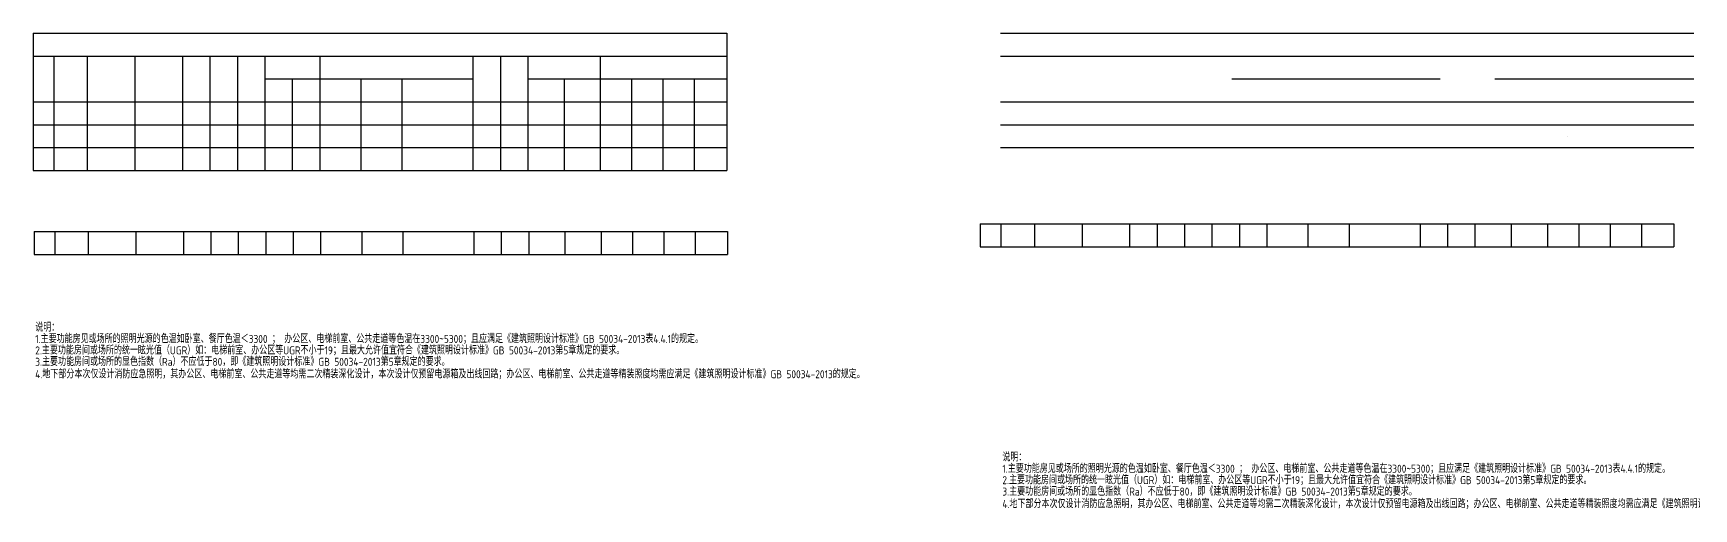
# Model space of a CAD drawing. Extents: x -288892 to 250096, y -100054 to 404668.
# Drawn here: x -37374 to 35267, y -100054 to -79254 of the extents above; entities that cross this region are included whole.
import ezdxf

# ---------------------------------------------------------------- set-up
doc = ezdxf.new("R2010")
doc.units = 0
doc.header["$LTSCALE"] = 1000
doc.header["$MEASUREMENT"] = 0
doc.layers.add('TEL_TEXT', color=3, linetype='CONTINUOUS')
doc.layers.add('表格线', color=3, linetype='CONTINUOUS')
doc.styles.add('_TEL_DIM', font='SIMPLEX', dxfattribs={"width": 0.8, "height": 3.5, "bigfont": 'HZTXT'})
doc.styles.get("Standard").update_dxf_attribs({"font": 'gbenor.shx', "bigfont": 'gbcbig.shx'})

msp = doc.modelspace()

# ---------------------------------------------------------------- linework, layer by layer
at = {"layer": '表格线'}
for p, q in [((-37374, -79254), (-37374, -85254)), ((-37374, -79254), (-7039, -79254)), ((-7039, -79254), (-7039, -85254)), ((4932, -79254), (35267, -79254)), ((-37374, -80254), (-7039, -80254)), ((-36473, -80254), (-36473, -85254)), ((-35008, -80254), (-35008, -85254)), ((-35008, -80254), (-35008, -85254)), ((-35008, -80254), (-35008, -85254)), ((-32924, -80254), (-32924, -85254)), ((-30842, -80254), (-30842, -85254)), ((-29642, -80254), (-29642, -85254)), ((-28442, -80254), (-28442, -85254)), ((-27242, -80254), (-27242, -85254)), ((-24842, -80254), (-24842, -85254)), ((-18137, -80254), (-18137, -85254)), ((-16937, -80254), (-16937, -85254)), ((-15737, -80254), (-15737, -85254)), ((-12568, -80254), (-12568, -85254)), ((-12568, -80254), (-12568, -85254)), ((4932, -80254), (35267, -80254)), ((-27242, -81254), (-18137, -81254)), ((-26042, -81254), (-26042, -85254)), ((-26042, -81254), (-26042, -85254)), ((-23042, -81254), (-23042, -85254)), ((-21242, -81254), (-21242, -85254)), ((-15737, -81254), (-7039, -81254)), ((-14152, -81254), (-14152, -85254)), ((-11198, -81254), (-11198, -85254)), ((-9827, -81254), (-9827, -85254)), ((-8457, -81254), (-8457, -85254)), ((15064, -81254), (24169, -81254)), ((26569, -81254), (35267, -81254)), ((-37374, -82254), (-7039, -82254)), ((4932, -82254), (35267, -82254)), ((-37374, -83254), (-7039, -83254)), ((4932, -83254), (35267, -83254)), ((-37374, -84254), (-7039, -84254)), ((4932, -84254), (35267, -84254)), ((-37374, -85254), (-7039, -85254)), ((4055, -87594), (4055, -88594)), ((4055, -87594), (34390, -87594)), ((4957, -87594), (4957, -88594)), ((6421, -87594), (6421, -88594)), ((6421, -87594), (6421, -88594)), ((6421, -87594), (6421, -88594)), ((8506, -87594), (8506, -88594)), ((10588, -87594), (10588, -88594)), ((11788, -87594), (11788, -88594)), ((12988, -87594), (12988, -88594)), ((14188, -87594), (14188, -88594)), ((15388, -87594), (15388, -88594)), ((15388, -87594), (15388, -88594)), ((16588, -87594), (16588, -88594)), ((18388, -87594), (18388, -88594)), ((20188, -87594), (20188, -88594)), ((23293, -87594), (23293, -88594)), ((24493, -87594), (24493, -88594)), ((25693, -87594), (25693, -88594)), ((27277, -87594), (27277, -88594)), ((28861, -87594), (28861, -88594)), ((28861, -87594), (28861, -88594)), ((30232, -87594), (30232, -88594)), ((31602, -87594), (31602, -88594)), ((32973, -87594), (32973, -88594)), ((34390, -87594), (34390, -88594)), ((-37335, -87927), (-37335, -88927)), ((-37335, -87927), (-7000, -87927)), ((-36433, -87927), (-36433, -88927)), ((-34968, -87927), (-34968, -88927)), ((-34968, -87927), (-34968, -88927)), ((-34968, -87927), (-34968, -88927)), ((-32884, -87927), (-32884, -88927)), ((-30802, -87927), (-30802, -88927)), ((-29602, -87927), (-29602, -88927)), ((-28402, -87927), (-28402, -88927)), ((-27202, -87927), (-27202, -88927)), ((-26002, -87927), (-26002, -88927)), ((-26002, -87927), (-26002, -88927)), ((-24802, -87927), (-24802, -88927)), ((-23002, -87927), (-23002, -88927)), ((-21202, -87927), (-21202, -88927)), ((-18097, -87927), (-18097, -88927)), ((-16897, -87927), (-16897, -88927)), ((-15697, -87927), (-15697, -88927)), ((-14113, -87927), (-14113, -88927)), ((-12529, -87927), (-12529, -88927)), ((-12529, -87927), (-12529, -88927)), ((-11158, -87927), (-11158, -88927)), ((-9788, -87927), (-9788, -88927)), ((-8417, -87927), (-8417, -88927)), ((-7000, -87927), (-7000, -88927)), ((4055, -88594), (34390, -88594)), ((-37335, -88927), (-7000, -88927))]:
    msp.add_line(p, q, dxfattribs=at)

# ---------------------------------------------------------------- texts
at = {"layer": 'TEL_TEXT'}
for s, p in [('说明：', (-37286, -92301)), ('1.主要功能房见或场所的照明光源的色温如卧室、餐厅色温＜3300 ； 办公区、电梯前室、公共走道等色温在3300~5300；且应满足《建筑照明设计标准》GB 50034-2013表4.4.1的规定。', (-37286, -92801)), ('2.主要功能房间或场所的统一眩光值（UGR）如：电梯前室、办公区等UGR不小于19；且最大允许值宜符合《建筑照明设计标准》GB 50034-2013第5章规定的要求。', (-37286, -93301)), ('3.主要功能房间或场所的显色指数（Ra）不应低于80，即《建筑照明设计标准》GB 50034-2013第5章规定的要求。', (-37286, -93801)), ('4.地下部分本次仅设计消防应急照明，其办公区、电梯前室、公共走道等均需二次精装深化设计，本次设计仅预留电源箱及出线回路；办公区、电梯前室、公共走道等精装照度均需应满足《建筑照明设计标准》GB 50034-2013的规定。', (-37286, -94344)), ('说明：', (5020, -97977)), ('1.主要功能房见或场所的照明光源的色温如卧室、餐厅色温＜3300 ； 办公区、电梯前室、公共走道等色温在3300~5300；且应满足《建筑照明设计标准》GB 50034-2013表4.4.1的规定。', (5020, -98477)), ('2.主要功能房间或场所的统一眩光值（UGR）如：电梯前室、办公区等UGR不小于19；且最大允许值宜符合《建筑照明设计标准》GB 50034-2013第5章规定的要求。', (5020, -98977)), ('3.主要功能房间或场所的显色指数（Ra）不应低于80，即《建筑照明设计标准》GB 50034-2013第5章规定的要求。', (5020, -99477)), ('4.地下部分本次仅设计消防应急照明，其办公区、电梯前室、公共走道等均需二次精装深化设计，本次设计仅预留电源箱及出线回路；办公区、电梯前室、公共走道等精装照度均需应满足《建筑照明设计标准》GB 50034-2013的规定。', (5020, -100020))]:
    msp.add_text(s, height=350, rotation=360, dxfattribs=at).set_placement(p)
at = {"layer": 'TEL_TEXT', "char_height": 3.5, "width": 2.52, "attachment_point": 1, "style": '_TEL_DIM'}
for insert in [(-12568, -83754), (29738, -83754), (-12568, -84754), (-12529, -88426), (28861, -88094)]:
    msp.add_mtext('-', dxfattribs=dict(at, insert=insert))

doc.saveas('drawing.dxf')
